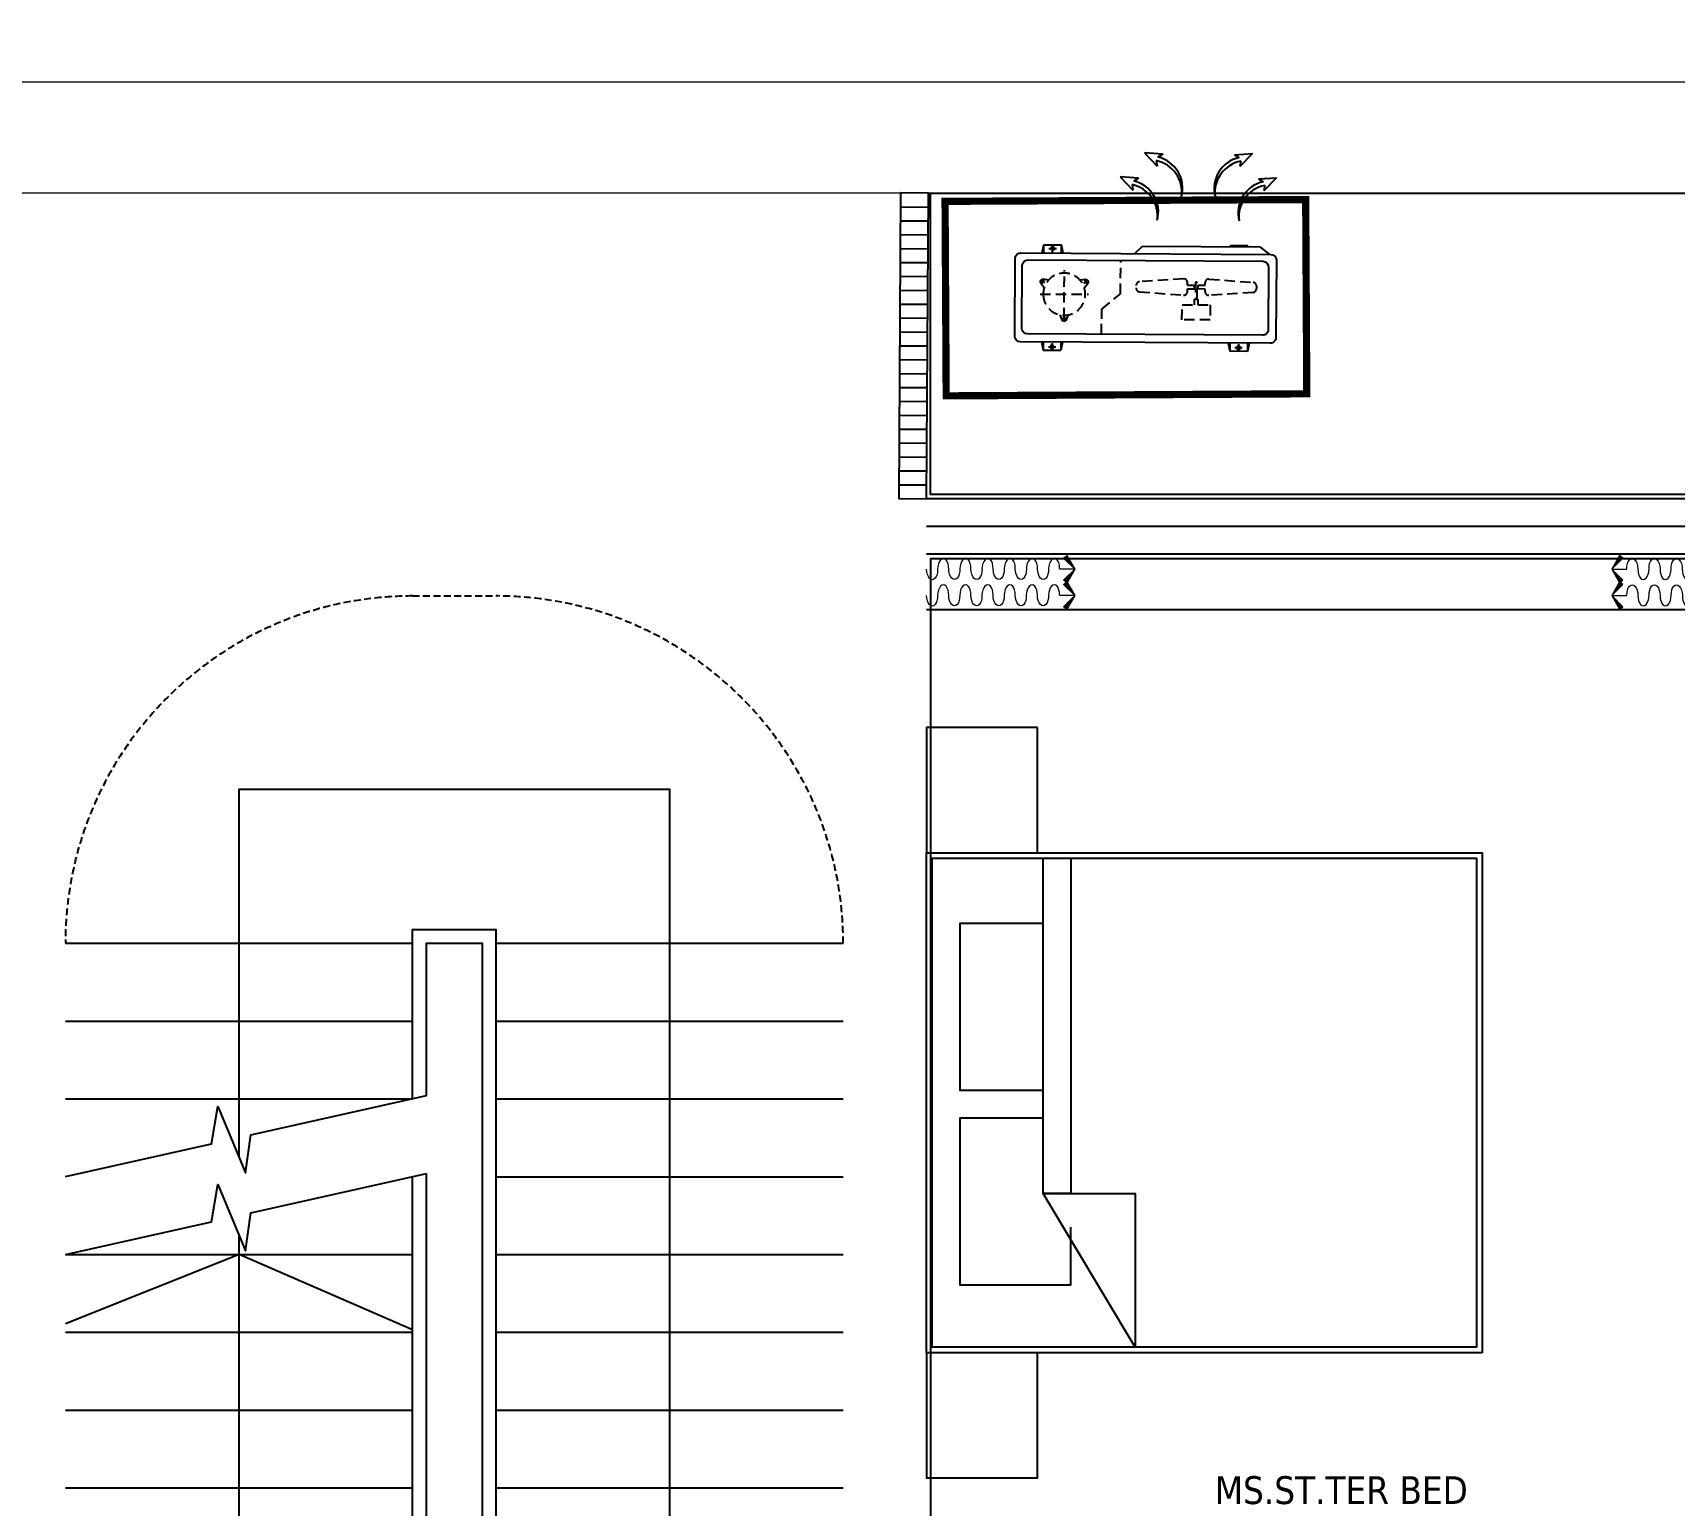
# Model space of a CAD drawing. Header units: millimetres. Extents: x -361699137 to 361252145, y -356478932 to 356523199.
# Drawn here: x 319902 to 325810, y 23448 to 28747 of the extents above; entities that cross this region are included whole.
import ezdxf

# ---------------------------------------------------------------- set-up
doc = ezdxf.new("R2010")
doc.units = ezdxf.units.MM
doc.header["$LTSCALE"] = 100
doc.header["$MEASUREMENT"] = 0
for name, pattern in [('220126_HDN_HBA typical plan$0$HIDDEN', [0.375, 0.25, -0.125]), ('ACAD_ISO03W100', [30, 12, -18]), ('HIDDEN', [0.375, 0.25, -0.125]), ('Xref_ST_MBDV Cot vach 30.7.2022$0$HIDDEN', [0.375, 0.25, -0.125])]:
    doc.linetypes.add(name, pattern=pattern)
for name, color, linetype in [('1VinaPVC-Text', 9, 'Continuous'), ('A-_FURN----_E-_N', 251, 'Continuous'), ('A-ANNO-ROOM', 50, 'Continuous'), ('AC-EAD', 6, 'Continuous'), ('IDEA - dim', 251, 'Continuous'), ('KT-Net manh', 139, 'Continuous'), ('KT-Noi that', 32, 'Continuous'), ('Xref_ST_MBDV Cot vach 30.7.2022$0$A-FLOR-STRS-ARROW', 8, 'Continuous'), ('Xref_ST_MBDV Cot vach 30.7.2022$0$KT-Net manh', 139, 'Continuous'), ('Xref_ST_MBDV Cot vach 30.7.2022$0$KT-Thay', 7, 'Continuous')]:
    doc.layers.add(name, color=color, linetype=linetype)
doc.layers.add('AUDIT_I_220808132811-11', color=7, linetype='Continuous', lineweight=9)
doc.layers.add('CIC36 net manh', color=8, linetype='Continuous', lineweight=9)
doc.layers.add('dien tich thong thuy', color=3, linetype='Continuous', plot=False)
doc.styles.add('220126_HDN_HBA typical plan$0$211210_HDN_HBA_TYPICAL PLAN CORE OPT 1$0$HBA-Text', font='GOTHIC.TTF')
doc.styles.add('Tahoma', font='tahoma.ttf')

# ---------------------------------------------------------------- blocks, each defined once
blk = doc.blocks.new('A$C1AAC5519')
at = {"layer": 'A-ANNO-ROOM', "insert": (773, 1216.6), "char_height": 600, "attachment_point": 2, "rotation": 50.44883, "style": '220126_HDN_HBA typical plan$0$211210_HDN_HBA_TYPICAL PLAN CORE OPT 1$0$HBA-Text'}
blk.add_mtext_dynamic_manual_height_columns('S.B1.', width=722857412.874, gutter_width=9765.6, heights=[0], dxfattribs=at)
blk = doc.blocks.new('A$C418F5BC8')
at = {"layer": 'A-ANNO-ROOM', "insert": (648.1, 1090.8), "char_height": 600, "attachment_point": 2, "rotation": 50.44883, "style": '220126_HDN_HBA typical plan$0$211210_HDN_HBA_TYPICAL PLAN CORE OPT 1$0$HBA-Text'}
blk.add_mtext_dynamic_manual_height_columns('SL-S', width=722857412.874, gutter_width=9765.6, heights=[0], dxfattribs=at)
blk = doc.blocks.new('A$C2A6C5140')
at = {"layer": 'A-ANNO-ROOM', "insert": (731.4, 1190, 0), "char_height": 600, "attachment_point": 2, "rotation": 50.44883, "style": '220126_HDN_HBA typical plan$0$211210_HDN_HBA_TYPICAL PLAN CORE OPT 1$0$HBA-Text'}
blk.add_mtext_dynamic_manual_height_columns('2-BR', width=722857412.874, gutter_width=9765.6, heights=[0], dxfattribs=at)
blk = doc.blocks.new('A$C5388591E')
at = {"layer": 'A-ANNO-ROOM', "insert": (894.3, 842.2, 0), "char_height": 600, "attachment_point": 2, "rotation": 1.40647, "style": '220126_HDN_HBA typical plan$0$211210_HDN_HBA_TYPICAL PLAN CORE OPT 1$0$HBA-Text'}
blk.add_mtext_dynamic_manual_height_columns('3-BR', width=722857412.874, gutter_width=9765.6, heights=[0], dxfattribs=at)
blk = doc.blocks.new('A$C21AF0CCA')
at = {"layer": 'A-ANNO-ROOM', "insert": (1197.6, 814.7), "char_height": 600, "attachment_point": 2, "rotation": 0.10543, "style": '220126_HDN_HBA typical plan$0$211210_HDN_HBA_TYPICAL PLAN CORE OPT 1$0$HBA-Text'}
blk.add_mtext_dynamic_manual_height_columns('S.B1P.', width=722857412.874, gutter_width=9765.6, heights=[0], dxfattribs=at)
blk = doc.blocks.new('*U206')
at = {"layer": 'A-_FURN----_E-_N', "linetype": 'Continuous'}
for points in [[(-900, 600), (-900, 1000), (-1350, 1000), (-1350, 600)], [(-900, -1000), (-900, 1000), (900, 1000), (900, -1000)], [(-880, -980), (-880, 980), (880, 980), (880, -980)], [(1350, 600), (1350, 1000), (900, 1000), (900, 600)]]:
    blk.add_lwpolyline(points, close=True, dxfattribs=at)
at = {"layer": 'A-_FURN----_E-_N', "linetype": '220126_HDN_HBA typical plan$0$HIDDEN', "ltscale": 500}
blk.add_lwpolyline([(-900, -1000), (-900, 1000), (900, 1000), (900, -1000)], close=True, dxfattribs=at)
at = {"layer": 'A-_FURN----_E-_N', "linetype": 'Continuous'}
for points in [[(-55, 580), (-55, 880), (-655.6, 880), (-655.6, 480), (-448.1, 480)], [(645.6, 580), (645.6, 880), (45, 880), (45, 580)], [(-880, 248.7), (-326.3, 580), (880, 580), (880, 480), (-326.3, 480), (-326.3, 580), (-326.3, 248.7), (-880, 248.7)]]:
    blk.add_lwpolyline(points, dxfattribs=at)
blk = doc.blocks.new('*U207')
for points in [[(482.7, -398.9), (464.6, -396.4), (464.3, -466.3)], [(396.8, -484.1), (464.3, -466.3), (394.4, -466.1)]]:
    blk.add_hatch(color=256).paths.add_polyline_path(points)
blk.add_line((464.3, -466.3), (416.9, -418.8))
for points in [[(482.7, -398.9), (464.6, -396.4), (464.3, -466.3)], [(396.8, -484.1), (464.3, -466.3), (394.4, -466.1)]]:
    blk.add_lwpolyline(points, close=True)
for centre in [(16.8, -17.2), (85.7, -87.7), (155.3, -157.5), (224.9, -227.3), (294.5, -297.2), (364.1, -367)]:
    blk.add_ellipse(centre, major_axis=(34.5, 32), ratio=0.523888, start_param=4.73172, end_param=7.873313)
at = {"extrusion": (0, 0, -1)}
for centre in [(51.6, -52.1), (120.5, -122.6), (190.1, -192.4), (259.7, -262.3), (329.3, -332.1), (398.9, -401.9)]:
    blk.add_ellipse(centre, major_axis=(-32.1, -34.4), ratio=0.523888, start_param=4.73172, end_param=7.873313, dxfattribs=at)
blk = doc.blocks.new('25')
at = {"layer": 'IDEA - dim'}
for points in [[(4687.4, 9600), (-2350, 9600)], [(650, 9500), (-2350, 9500)], [(650, 9400), (-2350, 9400)]]:
    blk.add_lwpolyline(points, dxfattribs=at)
at = {"layer": 'KT-Net manh', "linetype": 'ACAD_ISO03W100', "ltscale": 4}
blk.add_lwpolyline([(650, 9200), (-2350, 9200)], dxfattribs=at)
at = {"layer": 'CIC36 net manh', "color": 8, "extrusion": (1.81185e-24, -5.71878e-23, -1), "xscale": 0.810000000011261, "yscale": 0.810000000011261, "zscale": -0.8100000000112619, "rotation": 225.123201203973}
for p in [(2349.5, 9346.4), (2349.7, 9251.5)]:
    blk.add_blockref('*U207', p, dxfattribs=at)
at = {"layer": 'CIC36 net manh', "color": 8, "xscale": 0.8100000000112604, "yscale": 0.8100000000112604, "zscale": 0.8100000000112604, "rotation": 225.123201203973}
for p in [(649.5, 9346.4), (649.7, 9251.5)]:
    blk.add_blockref('*U207', p, dxfattribs=at)
at = {"layer": 'IDEA - dim', "rotation": 90}
blk.add_blockref('*U206', (-1350, 7426), dxfattribs=at)
at = {"layer": '1VinaPVC-Text', "style": 'Tahoma'}
blk.add_text('MS.ST.TER BED', height=100, dxfattribs=at).set_placement((-1312.4, 5981.9))
blk = doc.blocks.new('Louvre')
for p, q in [((-390.1, 976, 0.2), (-295.1, 1008.7, 0.2)), ((-373.8, 928.7, 0.2), (-278.8, 961.5, 0.2)), ((-357.4, 881.4, 0.2), (-262.5, 914.2, 0.2)), ((-341.1, 834.2, 0.2), (-246.2, 866.9, 0.2)), ((-324.8, 786.9, 0.2), (-229.9, 819.7, 0.2)), ((-308.5, 739.6, 0.2), (-213.6, 772.4, 0.2)), ((-292.2, 692.4, 0.2), (-197.2, 725.2, 0.2)), ((-275.8, 645.1, 0.2), (-180.9, 677.9, 0.2)), ((-259.5, 597.9, 0.2), (-164.6, 630.6, 0.2)), ((-243.2, 550.6, 0.2), (-148.3, 583.4, 0.2)), ((-226.9, 503.3, 0.2), (-132, 536.1, 0.2)), ((-210.6, 456.1, 0.2), (-115.7, 488.8, 0.2)), ((-194.3, 408.8, 0.2), (-99.3, 441.6, 0.2)), ((-177.9, 361.5, 0.2), (-83, 394.3, 0.2)), ((-161.6, 314.3, 0.2), (-66.7, 347.1, 0.2)), ((-145.3, 267, 0.2), (-50.4, 299.8, 0.2)), ((-129, 219.8, 0.2), (-34.1, 252.5, 0.2)), ((-112.7, 172.5, 0.2), (-17.7, 205.3, 0.2)), ((-96.4, 125.2, 0.2), (-1.4, 158, 0.2)), ((-80, 78, 0.2), (14.9, 110.7, 0.2)), ((-63.7, 30.7, 0.2), (31.2, 63.5, 0.2)), ((-47.4, -16.6, 0.2), (47.5, 16.2, 0.2))]:
    blk.add_line(p, q)
at = {"elevation": 0.2}
blk.add_lwpolyline([(47.5, 16.2), (-311.5, 1056), (-406, 1023.4), (-47.4, -16.6)], close=True, dxfattribs=at)
blk = doc.blocks.new('OU DHCB')
at = {"ltscale": 10}
for p, q in [((-145296.7, -72608.2), (-145576.7, -72608.2)), ((-145596.7, -72628.2), (-145596.7, -73528.2)), ((-145568.2, -72656.1), (-145568.2, -73502.8)), ((-145324.4, -72636.1), (-145548.2, -72636.1)), ((-145301.9, -73502.8), (-145301.9, -72656.1)), ((-145276.7, -73528.2), (-145276.7, -72628.2)), ((-145251.7, -72666.5), (-145276.7, -72633.9)), ((-145251.7, -72666.5), (-145251.7, -73091.6)), ((-145251.7, -73091.6), (-145276.7, -73117.7)), ((-145576.7, -73548.2), (-145296.7, -73548.2)), ((-145548.2, -73522.8), (-145324.4, -73522.8))]:
    blk.add_line(p, q, dxfattribs=at)
for p, q in [((-145596.7, -72704.7), (-145626.5, -72710.7)), ((-145596.7, -72710.7), (-145626.5, -72710.7)), ((-145626.5, -72710.7), (-145626.5, -72774.2)), ((-145613.8, -72729.3), (-145613.8, -72756.2)), ((-145251.7, -72709.7), (-145246.9, -72710.7)), ((-145251.7, -72710.7), (-145246.9, -72710.7)), ((-145246.9, -72710.7), (-145246.9, -72774.2)), ((-145600.3, -72742.5), (-145627.3, -72742.5)), ((-145596.7, -72774.2), (-145626.5, -72774.2)), ((-145596.7, -72780.2), (-145626.5, -72774.2)), ((-145251.7, -72742.5), (-145246.2, -72742.5)), ((-145251.7, -72774.2), (-145246.9, -72774.2)), ((-145251.7, -72775.2), (-145246.9, -72774.2)), ((-145596.7, -73376.2), (-145626.5, -73382.2)), ((-145596.7, -73382.2), (-145626.5, -73382.2)), ((-145626.5, -73445.7), (-145626.5, -73382.2)), ((-145276.7, -73376.2), (-145246.9, -73382.2)), ((-145276.7, -73382.2), (-145246.9, -73382.2)), ((-145246.9, -73445.7), (-145246.9, -73382.2)), ((-145600.3, -73413.9), (-145627.3, -73413.9)), ((-145613.8, -73427.1), (-145613.8, -73400.2)), ((-145273.2, -73413.9), (-145246.2, -73413.9)), ((-145259.7, -73427.1), (-145259.7, -73400.2)), ((-145596.7, -73445.7), (-145626.5, -73445.7)), ((-145596.7, -73451.7), (-145626.5, -73445.7)), ((-145276.7, -73445.7), (-145246.9, -73445.7)), ((-145276.7, -73451.7), (-145246.9, -73445.7))]:
    blk.add_line(p, q)
at = {"linetype": 'HIDDEN', "ltscale": 1.5}
for p, q in [((-145414, -72690.9), (-145425.3, -72850.3)), ((-145391.7, -72679.2), (-145400.5, -72679.2)), ((-145367, -72850.3), (-145378.3, -72690.9)), ((-145402.9, -72927.6), (-145402.9, -72902.1)), ((-145402.9, -72902.1), (-145389.4, -72902.1)), ((-145389.4, -72927.6), (-145389.4, -72902.1)), ((-145414, -73100.7), (-145425.3, -72941.3)), ((-145411.8, -72927.6), (-145402.9, -72927.6)), ((-145389.4, -72927.6), (-145380.4, -72927.6)), ((-145367, -72941.3), (-145378.3, -73100.7)), ((-145424.3, -73457.6), (-145424.3, -73284.3)), ((-145372.2, -73298), (-145387.2, -73289.3)), ((-145384, -73301.2), (-145375.3, -73286.1)), ((-145505, -73371), (-145522.3, -73371)), ((-145513.6, -73362.3), (-145513.6, -73379.6)), ((-145511, -73371), (-145337.7, -73371)), ((-145384, -73440.8), (-145375.3, -73455.8)), ((-145387.2, -73452.7), (-145372.2, -73444))]:
    blk.add_line(p, q, dxfattribs=at)
for points in [[(-145514, -72845), (-145514, -72946.7), (-145460.1, -72946.7), (-145460.1, -72845)], [(-145438.4, -72892.9), (-145378.3, -72892.9), (-145378.3, -72898.7), (-145438.4, -72898.7)]]:
    blk.add_lwpolyline(points, close=True, dxfattribs=at)
for points in [[(-145460.1, -72902.2), (-145439.9, -72902.2), (-145439.9, -72889.5), (-145460.1, -72889.5)], [(-145411.8, -72864.1), (-145402.9, -72864.1), (-145402.9, -72889.6), (-145389.4, -72889.6), (-145389.4, -72864.1), (-145380.4, -72864.1)], [(-145568.2, -73235.7), (-145477.6, -73235.7), (-145422, -73168.3), (-145301.9, -73168.3)]]:
    blk.add_lwpolyline(points, dxfattribs=at)
for points in [[(-145400.5, -73299), (-145385, -73286.8, -0.677033), (-145371.1, -73294.9), (-145373.9, -73314.4)], [(-145498.6, -73386.3), (-145516.8, -73379, -0.677033), (-145516.8, -73362.9), (-145498.6, -73355.6)], [(-145373.9, -73427.6), (-145371.1, -73447.1, -0.677033), (-145385, -73455.1), (-145400.5, -73443)]]:
    blk.add_lwpolyline(points, format="xyb", dxfattribs=at)
for centre in [(-145613.8, -72742.5), (-145613.8, -73413.9), (-145259.7, -73413.9)]:
    blk.add_circle(centre, 6.4)
blk.add_circle((-145424.3, -73371), 75.8, dxfattribs=at)
at = {"ltscale": 10}
for centre, radius, start, end in [((-145576.7, -72628.2), 20, 90, 180), ((-145296.7, -72628.2), 20, 0, 90), ((-145548.2, -72656.1), 20, 90, 180), ((-145324.1, -72658.4), 22.3, 5.83694, 90.89598), ((-145576.7, -73528.2), 20, 180, 270), ((-145548.2, -73502.8), 20, 180, 270), ((-145324.1, -73500.5), 22.3, 269.10402, 354.16306), ((-145296.7, -73528.2), 20, 270, 0)]:
    blk.add_arc(centre, radius, start, end, dxfattribs=at)
at = {"linetype": 'HIDDEN', "ltscale": 1.5, "extrusion": (-3.70596e-18, -2.30289e-31, -1)}
for centre, start_param, end_param in [((-145400.5, -72691.9), 3.221423, 4.712389), ((-145391.7, -72691.9), 4.712389, 6.203355), ((-145411.8, -72851.4), 1.570796, 3.221423), ((-145380.4, -72851.4), -0.07983, 1.570796), ((-145411.8, -72940.3), 3.061763, 4.712389), ((-145380.4, -72940.3), 4.712389, 6.363015), ((-145400.5, -73099.7), 1.570796, 3.061763), ((-145391.7, -73099.7), 0.07983, 1.570796)]:
    blk.add_ellipse(centre, major_axis=(13.5, 0), ratio=0.942858, start_param=start_param, end_param=end_param, dxfattribs=at)
blk = doc.blocks.new('ki hieu qt')
at = {"layer": 'AC-EAD', "color": 7}
for points in [[(-276796163327.46399, 549769551681.08936), (-276796163446.06061, 549769551567.15027)], [(-276796163396.68091, 549769551574.91687), (-276796163446.06061, 549769551567.15027)], [(-276796163338.91742, 549769551517.02808), (-276796163327.46399, 549769551681.08936)], [(-276796163338.91742, 549769551517.02808), (-276796163364.60309, 549769551559.91077)], [(-276796163110.55872, 549769551464.18396), (-276796163229.15527, 549769551350.24487)], [(-276796163122.01202, 549769551300.1228), (-276796163110.55872, 549769551464.18396)], [(-276796163179.7757, 549769551358.0116), (-276796163229.15527, 549769551350.24487)], [(-276796163122.01202, 549769551300.1228), (-276796163147.69757, 549769551343.00525)], [(-276796163179.7757, 549769550597.07092), (-276796163229.15527, 549769550604.83765)], [(-276796163110.55872, 549769550490.89856), (-276796163229.15527, 549769550604.83765)], [(-276796163122.01202, 549769550654.95972), (-276796163147.69757, 549769550612.07727)], [(-276796163122.01202, 549769550654.95972), (-276796163110.55872, 549769550490.89856)], [(-276796163338.91742, 549769550438.05444), (-276796163364.60309, 549769550395.17175)], [(-276796163338.91742, 549769550438.05444), (-276796163327.46399, 549769550273.99316)], [(-276796163396.68091, 549769550380.16565), (-276796163446.06061, 549769550387.93225)], [(-276796163327.46399, 549769550273.99316), (-276796163446.06061, 549769550387.93225)]]:
    blk.add_lwpolyline(points, dxfattribs=at)
for centre, radius, start, end in [((-276796163679.50098, 549769551631.34888), 288.39512, 262.614727528, 348.709269443), ((-276796163644.43658, 549769551622.97937), 286.85271, 255.43444898, 347.307334455), ((-276796163427.53119, 549769551406.0741), 286.85271, 255.43444898, 347.307334455), ((-276796163462.59583, 549769551414.44348), 288.39512, 262.614727528, 348.709269443), ((-276796163427.53119, 549769550549.00842), 286.85271, 12.692958354, 104.566806371), ((-276796163462.59583, 549769550540.63904), 288.39512, 11.291477035, 97.385309421), ((-276796163644.43658, 549769550332.10315), 286.85271, 12.692958354, 104.566806371), ((-276796163679.50098, 549769550323.73364), 288.39512, 11.291477035, 97.385309421)]:
    blk.add_arc(centre, radius, start, end, dxfattribs=at)
blk = doc.blocks.new('DHCB.1')
at = {"xscale": -1, "rotation": 106.4733300107783}
blk.add_blockref('OU DHCB', (-194860, -237775.8), dxfattribs=at)
at = {"xscale": 0.4, "yscale": 0.4, "zscale": 0.4, "rotation": 286.4738024344239}
blk.add_blockref('ki hieu qt', (-179483459312.1, -168534274838.7), dxfattribs=at)

msp = doc.modelspace()

# ---------------------------------------------------------------- linework, layer by layer
at = {"layer": 'AUDIT_I_220808132811-11', "elevation": 0}
for points in [[(299468.9, 28170.4), (299468.9, 28270.4, -0.414214), (299768.9, 28570.4), (327936, 28570.4, -0.185524), (331620.4, 26808.9, -0.132659), (333135.9, 23917.1, 0.132659)], [(299468.9, 28170.4), (299468.9, 28270.4, -0.414214), (299768.9, 28570.4), (327936, 28570.4, -0.185524), (331620.4, 26808.9, -0.132659), (333135.9, 23917.1, 0.132659)], [(332940.7, 23873.7, 0.132611), (331474.3, 26672.3, 0.066499), (330343.2, 27586.7, 0.137615), (328262.6, 28170.4), (302618.9, 28170.4)], [(332940.7, 23873.7, 0.132611), (331474.3, 26672.3, 0.066499), (330343.2, 27586.7, 0.137615), (328262.6, 28170.4), (302618.9, 28170.4)]]:
    msp.add_lwpolyline(points, format="xyb", dxfattribs=at)
at = {"layer": 'dien tich thong thuy', "elevation": 0}
for points in [[(330156.2, 27085.4), (323133.4, 27085.4), (323133.4, 28170.4), (328262.6, 28170.4)], [(330156.2, 27085.4), (323133.4, 27085.4), (323133.4, 28170.4), (328262.6, 28170.4)], [(333900.3, 18270.6), (332768.8, 18270.6), (332768.8, 17995.6), (330703.8, 17995.6), (330703.8, 17655.4), (328433.8, 17655.4), (325483.9, 17655.4), (325483.8, 19620.4), (326118.8, 19620.4), (326118.8, 20500.4), (325483.9, 20500.4), (325483.9, 20625.4), (323143.8, 20625.4), (323143.8, 21650.4), (323668.8, 21650.4), (323668.9, 22850.4), (323133.9, 22850.4), (323134.3, 26855.4), (326103.3, 26855.5), (326233.8, 26855.4)], [(333900.3, 18270.6), (332768.8, 18270.6), (332768.8, 17995.6), (330703.8, 17995.6), (330703.8, 17655.4), (328433.8, 17655.4), (325483.9, 17655.4), (325483.8, 19620.4), (326118.8, 19620.4), (326118.8, 20500.4), (325483.9, 20500.4), (325483.9, 20625.4), (323143.8, 20625.4), (323143.8, 21650.4), (323668.8, 21650.4), (323668.9, 22850.4), (323133.9, 22850.4), (323134.3, 26855.4), (326103.3, 26855.5), (326233.8, 26855.4)]]:
    msp.add_lwpolyline(points, dxfattribs=at)
at = {"layer": 'KT-Noi that', "extrusion": (2.77965e-06, -0.000489734, 1), "const_width": 26, "elevation": -12.9}
msp.add_lwpolyline([(323185.5, 28140.7), (323189.5, 27440.7), (324487.6, 27448.1), (324483.6, 28147.2), (323185.5, 28140.7)], dxfattribs=at)
at = {"layer": 'Xref_ST_MBDV Cot vach 30.7.2022$0$A-FLOR-STRS-ARROW', "elevation": 0}
for points in [[(320018.8, 24631.3), (320545.4, 24749.3), (320567.2, 24883.1), (320667.8, 24644.6), (320686.3, 24780.8), (321318.9, 24922.5)], [(320018.8, 24631.3), (320545.4, 24749.3), (320567.2, 24883.1), (320667.8, 24644.6), (320686.3, 24780.8), (321318.9, 24922.5)], [(320018.8, 24350.4), (320545.4, 24468.4), (320567.2, 24602.2), (320667.8, 24363.7), (320686.3, 24499.9), (321318.9, 24641.6)], [(320018.8, 24350.4), (320545.4, 24468.4), (320567.2, 24602.2), (320667.8, 24363.7), (320686.3, 24499.9), (321318.9, 24641.6)]]:
    msp.add_lwpolyline(points, dxfattribs=at)
at = {"layer": 'Xref_ST_MBDV Cot vach 30.7.2022$0$KT-Net manh', "linetype": 'Xref_ST_MBDV Cot vach 30.7.2022$0$HIDDEN', "elevation": 0}
msp.add_lwpolyline([(320018.9, 25470.4, -0.414131), (321268.6, 26720.4), (321569.1, 26720.4, -0.414131), (322818.9, 25470.4, -1.000029)], format="xyb", dxfattribs=at)
msp.add_lwpolyline([(320018.9, 25470.4, -0.414131), (321268.6, 26720.4), (321569.1, 26720.4, -0.414131), (322818.9, 25470.4, -1.000029)], format="xyb", dxfattribs=at)
at = {"layer": 'Xref_ST_MBDV Cot vach 30.7.2022$0$KT-Net manh', "elevation": 0}
for points in [[(320643.9, 24701.3), (320643.9, 25350.4), (320643.9, 25450.4), (320643.9, 26025.4), (322193.9, 26025.4), (322193.9, 22950.4)], [(320643.9, 24701.3), (320643.9, 25350.4), (320643.9, 25450.4), (320643.9, 26025.4), (322193.9, 26025.4), (322193.9, 22950.4)], [(320643.9, 22950.4), (320643.9, 24420.4)], [(320643.9, 22950.4), (320643.9, 24420.4)], [(321268.9, 24079.6), (320643.9, 24350.4), (320018.8, 24100.4)], [(321268.9, 24079.6), (320643.9, 24350.4), (320018.8, 24100.4)]]:
    msp.add_lwpolyline(points, dxfattribs=at)
at = {"layer": 'Xref_ST_MBDV Cot vach 30.7.2022$0$KT-Thay', "extrusion": (1.28361e-08, 3.72499e-11, 1)}
for p, q in [((320018.9, 25470.4, 0), (321268.9, 25470.4, 0)), ((320018.9, 25470.4, 0), (321268.9, 25470.4, 0)), ((321568.9, 25470.4, 0), (322818.9, 25470.4, 0)), ((321568.9, 25470.4, 0), (322818.9, 25470.4, 0)), ((320018.9, 25190.4, 0), (321268.9, 25190.4, 0)), ((320018.9, 25190.4, 0), (321268.9, 25190.4, 0)), ((321568.9, 25190.4, 0), (322818.9, 25190.4, 0)), ((321568.9, 25190.4, 0), (322818.9, 25190.4, 0)), ((320018.9, 24910.4, 0), (321268.9, 24910.4, 0)), ((320018.9, 24910.4, 0), (321268.9, 24910.4, 0)), ((321568.9, 24910.4, 0), (322818.9, 24910.4, 0)), ((321568.9, 24910.4, 0), (322818.9, 24910.4, 0)), ((321568.9, 24630.4, 0), (322818.9, 24630.4, 0)), ((321568.9, 24630.4, 0), (322818.9, 24630.4, 0)), ((320018.9, 24350.4, 0), (321268.9, 24350.4, 0)), ((320018.9, 24350.4, 0), (321268.9, 24350.4, 0)), ((321568.9, 24350.4, 0), (322818.9, 24350.4, 0)), ((321568.9, 24350.4, 0), (322818.9, 24350.4, 0)), ((320018.9, 24070.4, 0), (321268.9, 24070.4, 0)), ((320018.9, 24070.4, 0), (321268.9, 24070.4, 0)), ((321568.9, 24070.4, 0), (322818.9, 24070.4, 0)), ((321568.9, 24070.4, 0), (322818.9, 24070.4, 0)), ((320018.9, 23790.4, 0), (321268.9, 23790.4, 0)), ((320018.9, 23790.4, 0), (321268.9, 23790.4, 0)), ((321568.9, 23790.4, 0), (322818.9, 23790.4, 0)), ((321568.9, 23790.4, 0), (322818.9, 23790.4, 0)), ((320018.9, 23510.4, 0), (321268.9, 23510.4, 0)), ((320018.9, 23510.4, 0), (321268.9, 23510.4, 0)), ((321568.9, 23510.4, 0), (322818.9, 23510.4, 0)), ((321568.9, 23510.4, 0), (322818.9, 23510.4, 0))]:
    msp.add_line(p, q, dxfattribs=at)
at = {"layer": 'Xref_ST_MBDV Cot vach 30.7.2022$0$KT-Thay', "elevation": 0}
for points in [[(321268.9, 24911.3), (321268.9, 25520.4), (321568.9, 25520.4), (321568.9, 22850.4), (321268.9, 22850.4), (321268.9, 24630.4)], [(321268.9, 24911.3), (321268.9, 25520.4), (321568.9, 25520.4), (321568.9, 22850.4), (321268.9, 22850.4), (321268.9, 24630.4)], [(321318.9, 24922.5), (321318.9, 25470.4), (321518.9, 25470.4), (321518.9, 22900.4), (321318.9, 22900.4), (321318.9, 24641.6)], [(321318.9, 24922.5), (321318.9, 25470.4), (321518.9, 25470.4), (321518.9, 22900.4), (321318.9, 22900.4), (321318.9, 24641.6)]]:
    msp.add_lwpolyline(points, dxfattribs=at)

# ---------------------------------------------------------------- block references
at = {"layer": 'A-ANNO-ROOM'}
for p in [(-259643.7, 30107.5, 0), (-265285.3, 28918.9, 0), (-245554.4, 25356.8, 0), (-227992.2, 24030.2, 0), (-256709.5, 21832.9, 0), (-262170.1, 20336.7, 0), (-227340, 20267.8, 0), (-224467.8, 15310.1, 0)]:
    msp.add_blockref('A$C21AF0CCA', p, dxfattribs=at)
at = {"layer": 'dien tich thong thuy'}
for name, p, rotation in [('A$C2A6C5140', (-231902.2, 41866.7, 0), 310.9576437198666), ('A$C2A6C5140', (-223136.1, 38294.9, 0), 310.9576437198666), ('A$C2A6C5140', (-179022.3, 13510.4, 0), 310.9576437198666), ('A$C2A6C5140', (-199561.1, 2743, 0), 310.9576437198666), ('A$C2A6C5140', (-176749.4, 2773.7, 0), 310.9576437198666), ('A$C2A6C5140', (-192735.1, 2545.1, 0), 310.9576437198666), ('A$C418F5BC8', (-243956.4, 39603.9, 0), 309.6632197063607), ('A$C418F5BC8', (-248126.4, 37597.1, 0), 309.6632197063607), ('A$C418F5BC8', (-251890.4, 36548.6, 0), 309.6632197063607), ('A$C418F5BC8', (-255839.4, 34945, 0), 309.6632197063607), ('A$C1AAC5519', (-240877.1, 28052.6, 0), 309.6566028083925), ('A$C1AAC5519', (-219521.6, 27682.2, 0), 309.6566028083925), ('A$C1AAC5519', (-217651.9, 24628, 0), 309.6566028083925), ('A$C1AAC5519', (-267764, 19262.7, 0), 309.6566028083925), ('A$C418F5BC8', (-223053.1, 10712.7, 0), 309.6632197063607), ('A$C1AAC5519', (-213503.8, 3324.6, -0.3), 309.6566028083925), ('A$C1AAC5519', (-207798.7, 3064.6, 0), 309.6566028083925), ('A$C1AAC5519', (-184128.2, 2786.5, 0), 309.6566028083925)]:
    msp.add_blockref(name, p, dxfattribs=dict(at, rotation=rotation))
for p in [(-273086, 28673.9, 0), (-220441.7, 3035.2, 0)]:
    msp.add_blockref('A$C5388591E', p, dxfattribs=at)
at = {"layer": 'IDEA - dim', "extrusion": (3.79852e-15, -2.36519e-08, 1)}
msp.add_blockref('25', (325468.8, 17470.6, 0), dxfattribs=at)
msp.add_blockref('25', (325468.8, 17470.6, 0), dxfattribs=at)
at = {"layer": 'KT-Net manh', "rotation": 340.6055111508006}
for p in [(319769.1, 27070.3, -0.2), (323068.7, 27070.9, -0.2)]:
    msp.add_blockref('Louvre', p, dxfattribs=at)
at = {"layer": 'KT-Noi that', "extrusion": (-2.77965e-06, -0.000489734, 1), "rotation": 163.1993655150781}
msp.add_blockref('DHCB.1', (142545.1, 1505.6, -14.7), dxfattribs=at)

doc.saveas('drawing.dxf')
